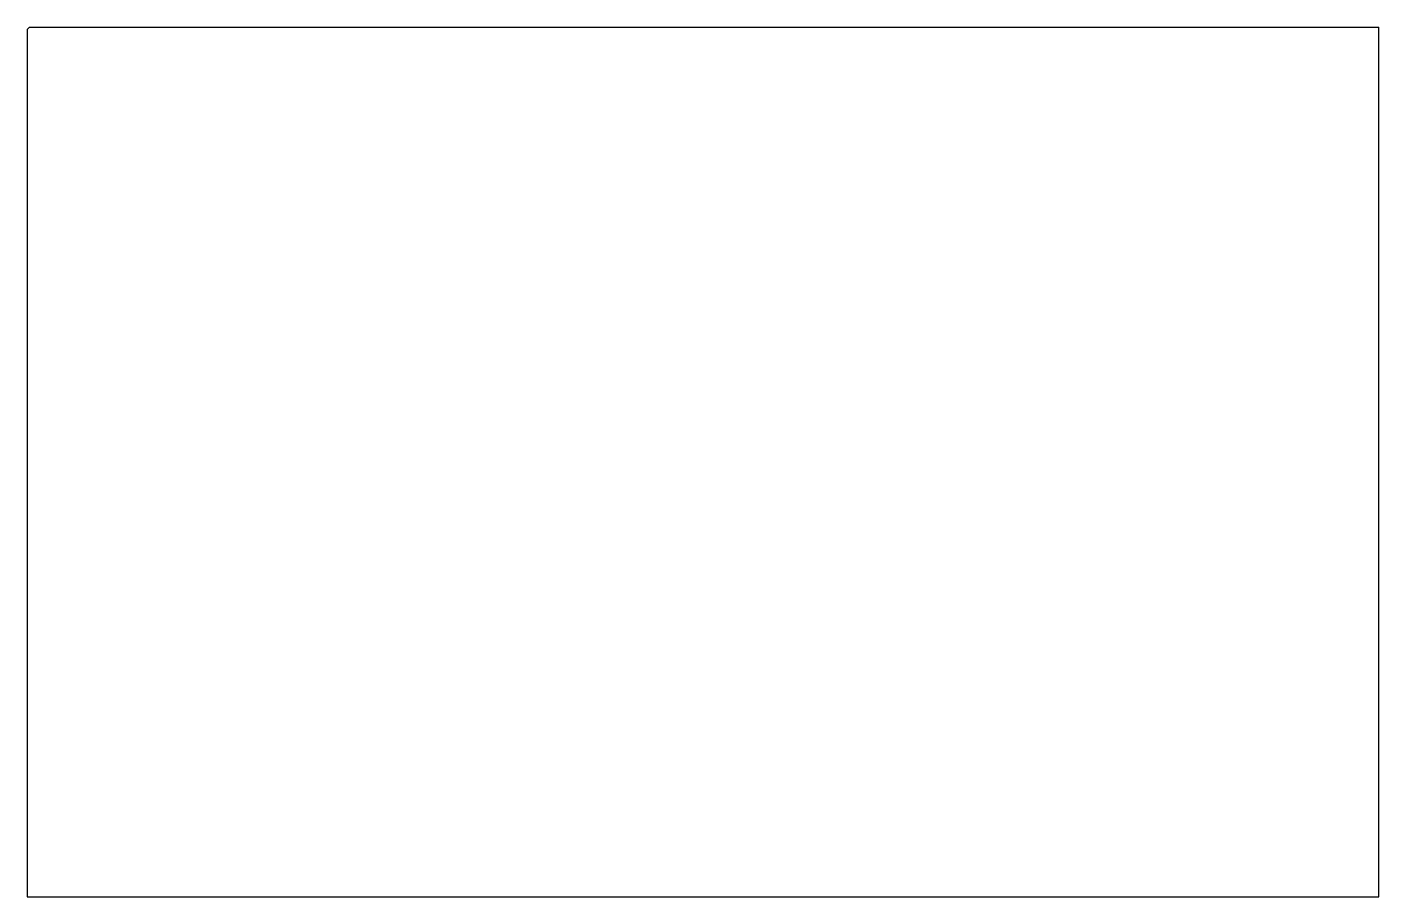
# Model space of a CAD drawing. Units: millimetres at full size, sheet at 1:100. Extents: x -7224 to -1898, y -6367 to -2939.
import ezdxf

# ---------------------------------------------------------------- set-up
doc = ezdxf.new("R2010")
doc.units = ezdxf.units.MM
doc.header["$LTSCALE"] = 100
doc.layers.add('0-0', color=7, linetype='Continuous')

msp = doc.modelspace()

# ---------------------------------------------------------------- linework, layer by layer
at = {"layer": '0-0'}
for p, q in [((-7214.5, -2938.8), (-7224.5, -2948.8)), ((-7224.5, -2948.8), (-7224.5, -6367.3)), ((-7214.5, -2938.8), (-1898, -2938.8))]:
    msp.add_line(p, q, dxfattribs=at)
msp.add_lwpolyline([(-7224.5, -6367.3), (-1898, -6367.3), (-1898, -2938.8)], dxfattribs=at)

doc.saveas('drawing.dxf')
